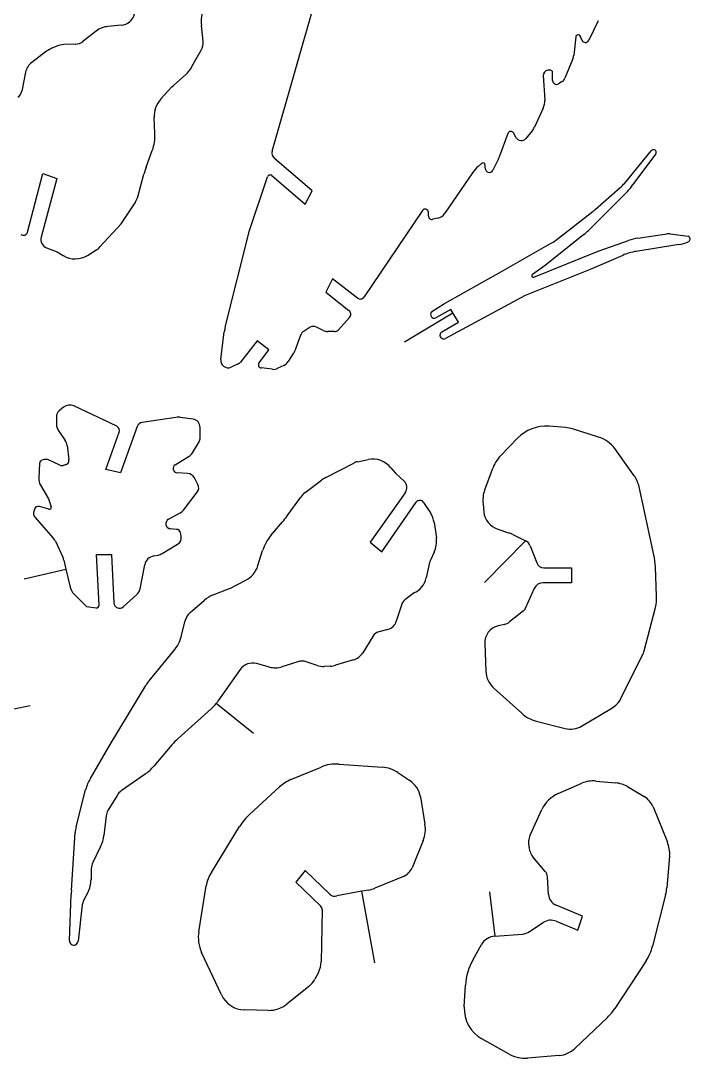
# Model space of a CAD drawing. Extents: x 0.6 to 22.6, y 0.8 to 18.1.
# Drawn here: x 8.38 to 13.75, y 0.76 to 9.07 of the extents above; entities that cross this region are included whole.
import ezdxf

# ---------------------------------------------------------------- set-up
doc = ezdxf.new("R2010")
doc.units = 0
doc.layers.add('WHITE', color=7, linetype='CONTINUOUS')

msp = doc.modelspace()

# ---------------------------------------------------------------- linework, layer by layer
at = {"layer": 'WHITE', "linetype": 'CONTINUOUS'}
for p, q in [((10.399, 8.027999), (11.263, 11.058)), ((13.01, 9.074), (12.935, 8.916999)), ((8.989, 8.991), (8.885, 8.909)), ((9.189, 9.038), (9.083, 9.027999)), ((9.845, 8.911), (9.831, 9.036)), ((12.831, 8.944), (12.815, 8.796999)), ((12.88, 8.918999), (12.868, 8.949)), ((8.590999, 8.829999), (8.472, 8.739999)), ((8.673999, 8.871), (8.628, 8.850999)), ((8.821, 8.885999), (8.727999, 8.883)), ((9.755999, 8.706), (9.829999, 8.838)), ((12.808, 8.769), (12.744, 8.612999)), ((8.421999, 8.661), (8.392, 8.51)), ((12.629, 8.677), (12.607, 8.677)), ((12.645, 8.595999), (12.645, 8.661)), ((9.609, 8.555), (9.706, 8.642)), ((12.571, 8.633999), (12.582, 8.437)), ((12.723, 8.588), (12.694, 8.569)), ((9.505, 8.444999), (9.595, 8.543999)), ((9.595, 8.543999), (9.609, 8.555)), ((12.57, 8.373), (12.5, 8.22)), ((9.458999, 8.17), (9.453, 8.298)), ((12.286, 8.17), (12.22, 7.986999)), ((12.354, 8.135999), (12.332, 8.173999)), ((12.481, 8.190999), (12.43, 8.128999)), ((9.388999, 7.899), (9.437999, 8.034)), ((13.223, 7.772999), (13.436, 8.031999)), ((13.471, 8.003999), (13.289, 7.762)), ((10.719, 7.709), (10.417, 7.969999)), ((12.076, 7.929999), (12.049, 7.906)), ((12.106, 7.890999), (12.106, 7.915999)), ((12.212, 7.967999), (12.167, 7.875999)), ((8.439, 7.38), (8.560999, 7.848999)), ((8.560999, 7.848999), (8.673999, 7.809)), ((9.321, 7.662), (9.371, 7.842999)), ((10.218, 7.392), (10.361, 7.822)), ((10.397, 7.831999), (10.664, 7.602)), ((12.003, 7.854), (11.783, 7.53)), ((8.673999, 7.809), (8.548, 7.339)), ((10.664, 7.602), (10.719, 7.709)), ((13.245, 7.705999), (12.932, 7.393)), ((12.987, 7.559999), (13.188, 7.736)), ((9.211, 7.477), (9.3, 7.614999)), ((11.603, 7.552999), (11.135, 6.859)), ((11.65, 7.51), (11.65, 7.539)), ((11.724, 7.489999), (11.686, 7.481999)), ((12.669, 7.313), (12.97, 7.546999)), ((9.017999, 7.26), (9.187999, 7.446)), ((10.022, 6.616), (10.218, 7.392)), ((12.896, 7.361), (12.587, 7.111999)), ((13.328, 7.330999), (13.561, 7.364999)), ((13.588, 7.364999), (13.731, 7.346)), ((8.590999, 7.252999), (8.677, 7.219999)), ((8.918999, 7.192999), (8.993, 7.238999)), ((12.236, 7.064), (12.63, 7.287)), ((13.011, 7.227), (13.253, 7.311999)), ((13.658, 7.28), (13.315, 7.224999)), ((13.737, 7.304999), (13.731, 7.302)), ((8.677, 7.219999), (8.725, 7.190999)), ((12.494, 7.019), (13.011, 7.227)), ((13.207, 7.192999), (12.947, 7.079999)), ((12.947, 7.079999), (12.427, 6.872)), ((12.587, 7.111999), (12.484, 7.039)), ((10.883, 7.004), (10.829, 6.896999)), ((11.083, 6.849999), (10.883, 7.004)), ((11.778, 6.806), (12.236, 7.064)), ((10.829, 6.896999), (11.014, 6.751999)), ((12.427, 6.872), (11.787, 6.526999)), ((11.679, 6.743), (11.778, 6.806)), ((11.83, 6.758999), (11.711, 6.690999)), ((11.847, 6.731999), (11.83, 6.758999)), ((11.019, 6.695), (10.93, 6.596)), ((11.46, 6.5), (11.847, 6.731999)), ((11.758, 6.579999), (11.892, 6.656)), ((11.892, 6.656), (11.847, 6.731999)), ((9.986, 6.359), (10.015, 6.579999)), ((10.703, 6.616), (10.654, 6.585999)), ((10.807, 6.591), (10.754, 6.618)), ((10.898, 6.583), (10.844, 6.583)), ((10.277, 6.506999), (10.145, 6.336999)), ((10.373, 6.435999), (10.277, 6.506999)), ((10.626, 6.552), (10.579, 6.426)), ((10.293, 6.331999), (10.373, 6.435999)), ((10.568, 6.405), (10.526, 6.342)), ((10.127, 6.322), (10.07, 6.296999)), ((10.401, 6.278999), (10.31, 6.289999)), ((10.491, 6.309999), (10.444, 6.287)), ((8.727, 5.974999), (8.690999, 5.945)), ((9.152999, 5.822), (8.807999, 5.985)), ((8.67, 5.901999), (8.67, 5.839)), ((9.626999, 5.894), (9.355999, 5.853)), ((9.763999, 5.88), (9.663999, 5.894)), ((8.687999, 5.783999), (8.739, 5.709)), ((9.064999, 5.474999), (9.171999, 5.775)), ((9.315999, 5.82), (9.182, 5.448999)), ((9.821, 5.729), (9.821, 5.813)), ((12.749, 5.811999), (12.617, 5.822)), ((13.014, 5.736), (12.806, 5.801)), ((8.755, 5.668), (8.77, 5.554999)), ((9.758999, 5.609), (9.812999, 5.697999)), ((12.364, 5.725999), (12.232, 5.589)), ((9.621, 5.513999), (9.732999, 5.583)), ((13.299, 5.426), (13.143, 5.643)), ((8.534, 5.524), (8.527999, 5.408999)), ((8.571999, 5.554999), (8.553999, 5.55)), ((8.696999, 5.511), (8.605999, 5.552999)), ((8.741, 5.512), (8.723999, 5.507999)), ((10.828, 5.412), (11.052, 5.526999)), ((11.082, 5.538), (11.168, 5.554999)), ((9.182, 5.448999), (9.064999, 5.474999)), ((9.720999, 5.442999), (9.637, 5.447999)), ((9.803, 5.355999), (9.774999, 5.408999)), ((11.35, 5.489999), (11.386, 5.446)), ((11.386, 5.446), (11.454, 5.385)), ((12.162, 5.475999), (12.101, 5.309999)), ((8.541999, 5.349999), (8.605999, 5.241)), ((10.663, 5.291999), (10.795, 5.390999)), ((13.457, 4.791999), (13.338, 5.336999)), ((8.605999, 5.241), (8.628, 5.176)), ((9.689, 5.151), (9.798, 5.293)), ((10.518, 5.103), (10.627, 5.255)), ((11.465, 5.289999), (11.184, 4.892)), ((8.609999, 5.157), (8.534999, 5.177999)), ((11.276, 4.815999), (11.553, 5.212999)), ((11.611, 5.211999), (11.666, 5.127999)), ((12.088, 5.198999), (12.094, 5.137)), ((8.493, 5.156), (8.487999, 5.142)), ((8.498999, 5.09), (8.644, 4.925)), ((9.569, 5.078), (9.661999, 5.129)), ((9.633, 4.995999), (9.585, 4.999)), ((10.389, 4.947), (10.482, 5.057)), ((11.696, 5.05), (11.714, 4.928999)), ((12.206, 4.998), (12.293, 4.968999)), ((9.668999, 4.941999), (9.663, 4.969999)), ((12.322, 4.956999), (12.429, 4.903999)), ((8.661, 4.9), (8.72, 4.774)), ((9.517, 4.802999), (9.640999, 4.875999)), ((10.284, 4.704999), (10.322, 4.827)), ((11.184, 4.892), (11.276, 4.815999)), ((12.1, 4.57), (12.429, 4.903999)), ((12.466, 4.862999), (12.518, 4.728)), ((8.729, 4.748), (8.746, 4.676)), ((9.012, 4.388999), (8.989999, 4.793)), ((8.989999, 4.793), (9.109999, 4.793)), ((9.109999, 4.793), (9.130999, 4.406)), ((9.449, 4.782999), (9.484, 4.789999)), ((11.696, 4.813), (11.669, 4.755)), ((8.409999, 4.599999), (8.746, 4.676)), ((8.746, 4.676), (8.776, 4.541999)), ((9.34, 4.519), (9.378, 4.711999)), ((11.66, 4.730999), (11.633, 4.605999)), ((12.576, 4.688), (12.797, 4.688)), ((12.797, 4.688), (12.797, 4.567999)), ((13.479, 4.460999), (13.47, 4.696)), ((10.065, 4.524), (10.183, 4.585)), ((9.927, 4.469999), (10.048, 4.518)), ((10.048, 4.518), (10.065, 4.524)), ((12.498, 4.521999), (12.427, 4.361999)), ((12.797, 4.567999), (12.57, 4.567999)), ((8.812, 4.474999), (8.909999, 4.377999)), ((9.204999, 4.375), (9.312, 4.469999)), ((9.741999, 4.329999), (9.857, 4.427999)), ((11.535, 4.486), (11.462, 4.429999)), ((8.909999, 4.377999), (8.987, 4.366)), ((11.434, 4.388999), (11.393, 4.258999)), ((12.413, 4.342999), (12.301, 4.254)), ((13.379, 4.022999), (13.469, 4.369999)), ((9.671999, 4.144), (9.701999, 4.265999)), ((11.326, 4.193999), (11.252, 4.172999)), ((12.259, 4.234), (12.208, 4.222)), ((11.205, 4.138), (11.124, 4.006)), ((12.102, 4.080999), (12.111, 3.859999)), ((9.411999, 3.780999), (9.609, 4.019999)), ((10.377, 3.891999), (10.274, 3.92)), ((10.604, 3.934), (10.477, 3.894)), ((10.76, 3.904999), (10.671, 3.934)), ((11.049, 3.948999), (10.907, 3.907)), ((13.192, 3.638999), (13.364, 3.983999)), ((10.142, 3.871), (9.963999, 3.618)), ((10.865, 3.898999), (10.815, 3.897)), ((9.100999, 3.270999), (9.385, 3.743999)), ((12.177, 3.719), (12.398, 3.520999)), ((8.46, 3.579999), (7.914999, 3.471999)), ((10.25, 3.359999), (9.951, 3.598999)), ((9.909999, 3.556999), (9.645, 3.319)), ((12.878, 3.417999), (13.121, 3.562999)), ((12.513, 3.459), (12.746, 3.398999)), ((8.942999, 2.999), (9.100999, 3.270999)), ((9.595, 3.266999), (9.451, 3.098)), ((10.549, 2.989), (10.79, 3.089999)), ((10.935, 3.112999), (11.281, 3.088)), ((9.38, 3.032999), (9.189, 2.898999)), ((11.405, 3.046), (11.501, 2.982)), ((10.218, 2.71), (10.458, 2.930999)), ((12.69, 2.877), (12.879, 2.96)), ((12.993, 2.977999), (13.151, 2.963)), ((13.245, 2.933), (13.379, 2.852999)), ((8.826999, 2.609999), (8.904, 2.907999)), ((9.156, 2.862999), (9.081999, 2.740999)), ((11.586, 2.851), (11.623, 2.631)), ((12.466, 2.543999), (12.56, 2.749)), ((13.451, 2.769999), (13.565, 2.489)), ((9.067999, 2.7), (9.05, 2.539999)), ((9.911, 2.244999), (10.138, 2.614)), ((8.791, 2.101999), (8.819999, 2.565)), ((11.609, 2.502), (11.519, 2.282)), ((9.024, 2.453), (8.961, 2.325)), ((12.465, 2.414), (12.457, 2.446)), ((12.587, 2.253), (12.487, 2.371)), ((13.583, 2.375), (13.561, 2.121999)), ((8.949, 2.273), (8.946999, 2.188999)), ((10.662, 2.260999), (10.588, 2.165999)), ((10.861, 2.069999), (10.662, 2.260999)), ((10.588, 2.165999), (10.786, 1.975999)), ((11.45, 2.213), (11.222, 2.118999)), ((12.613, 2.068), (12.604, 2.21)), ((8.920999, 2.082999), (8.887999, 2.019)), ((9.81, 1.769999), (9.869999, 2.137)), ((11.117, 2.094), (10.917, 2.058)), ((11.171, 2.104), (11.117, 2.094)), ((11.22, 1.519999), (11.117, 2.094)), ((12.14, 2.089999), (12.182, 1.733999)), ((8.774, 1.7), (8.786999, 2.068)), ((13.551, 2.065999), (13.446, 1.652999)), ((8.876999, 1.983999), (8.843, 1.694)), ((10.799, 1.944), (10.791, 1.527999)), ((12.886, 1.894999), (12.675, 1.981999)), ((12.461, 1.771), (12.569, 1.843)), ((12.674, 1.853), (12.847, 1.781)), ((12.847, 1.781), (12.886, 1.894999)), ((12.182, 1.733999), (12.403, 1.751)), ((12.008, 1.547), (12.075, 1.666)), ((9.991999, 1.264), (9.833, 1.603999)), ((13.395, 1.536), (13.145, 1.154999)), ((10.769, 1.442999), (10.74, 1.388)), ((11.938, 1.166), (11.948, 1.342)), ((10.691, 1.33), (10.516, 1.189)), ((10.368, 1.139), (10.177, 1.143)), ((13.085, 1.082999), (12.823, 0.833)), ((12.297, 0.787999), (12.078, 0.911)), ((12.699, 0.777999), (12.445, 0.755999))]:
    msp.add_line(p, q, dxfattribs=at)
for centre, radius, start, end in [((10.1431, 9.0705), 0.314001, 160.5611, 186.308), ((9.177099, 9.160399), 0.122976, 275.5534, 345.2066), ((9.0984, 8.850899), 0.177768, 94.96974, 127.9851), ((8.817999, 8.995), 0.109018, 271.5767, 307.9211), ((9.723899, 8.8978), 0.121791, 330.5936, 6.220615), ((12.8502, 8.9416), 0.019276, 22.57414, 172.8764), ((12.9079, 8.9299), 0.030013, 201.34, 334.5449), ((8.6947, 8.6904), 0.1739, 112.554, 126.6065), ((8.733699, 8.73), 0.153106, 92.13356, 112.948), ((8.5508, 8.634799), 0.13144, 126.835, 168.5019), ((12.712, 8.807999), 0.103585, 337.8907, 353.9041), ((9.5338, 8.828), 0.253473, 312.7937, 331.2308), ((12.6112, 8.636899), 0.040319, 95.97926, 184.1263), ((12.629, 8.661), 0.016, 0, 90.00342), ((12.677, 8.596), 0.031906, 180.0017, 302.1957), ((12.6932, 8.6344), 0.055123, 302.7097, 337.1563), ((8.312, 8.526), 0.081584, 306.027, 348.6901), ((9.656999, 8.3085), 0.20427, 138.0753, 182.9464), ((12.4481, 8.428999), 0.134138, 335.3263, 3.419133), ((9.114199, 8.1536), 0.345181, 339.7276, 2.72305), ((12.31, 8.161), 0.025553, 30.57923, 159.4437), ((12.3799, 8.2779), 0.133328, 319.3192, 334.2614), ((12.3945, 8.159599), 0.046868, 210.2292, 319.2396), ((10.4529, 8.012899), 0.055939, 164.3493, 230.0764), ((12.06, 8.043999), 0.169849, 333.4349, 340.3916), ((13.4535, 8.017999), 0.02241, 321.3402, 141.3402), ((12.235, 7.695), 0.281277, 131.3967, 145.5753), ((12.088, 7.916599), 0.018009, 358.0909, 131.8452), ((10.045, 7.657999), 0.698928, 159.8278, 164.6514), ((10.3822, 7.815599), 0.022144, 47.93529, 163.2016), ((12.1382, 7.890399), 0.032199, 178.9327, 333.4349), ((12.9947, 7.953899), 0.291282, 311.5764, 321.6075), ((13.0384, 7.913599), 0.292887, 314.8617, 328.8282), ((9.1578, 7.706699), 0.169203, 327.1834, 344.6826), ((11.624, 7.5377), 0.026032, 2.862405, 143.9242), ((11.6786, 7.509699), 0.028671, 179.3982, 284.9572), ((11.7032, 7.5842), 0.096465, 282.4512, 325.8157), ((12.7617, 7.836999), 0.357055, 305.6888, 309.1234), ((9.015399, 7.5981), 0.230054, 318.6126, 328.2376), ((8.405099, 7.3889), 0.03498, 232.9008, 345.2896), ((8.6169, 7.3197), 0.071552, 164.3516, 248.778), ((12.6204, 7.7074), 0.442653, 308.5061, 314.7437), ((13.3874, 6.938899), 0.396569, 98.61443, 109.8103), ((13.5745, 7.269899), 0.096053, 81.92038, 98.07949), ((13.7261, 7.3243), 0.022246, 299.4568, 77.27564), ((8.929699, 7.339799), 0.119027, 302.1278, 317.8947), ((12.469, 7.572), 0.327331, 299.4626, 307.6754), ((13.6165, 7.5497), 0.272883, 278.7478, 294.8089), ((8.8204, 7.3508), 0.18611, 239.1629, 301.9987), ((13.3869, 6.7841), 0.446724, 99.26201, 113.7477), ((12.489, 7.028999), 0.01118, 116.565, 296.5661), ((11.1048, 6.8787), 0.036057, 232.7806, 326.8829), ((10.9898, 6.721199), 0.039169, 318.1004, 51.84277), ((11.699, 6.7195), 0.030923, 130.4006, 292.8336), ((10.2732, 6.5485), 0.260114, 164.9593, 173.0444), ((10.6883, 6.5292), 0.066353, 121.1267, 159.8988), ((10.7303, 6.569799), 0.053711, 63.81659, 120.579), ((10.8421, 6.664), 0.081022, 244.3207, 271.3437), ((10.8997, 6.6247), 0.041734, 267.6649, 316.5534), ((11.7725, 6.5535), 0.030207, 118.6858, 298.6862), ((10.4853, 6.461699), 0.10027, 325.5651, 339.143), ((10.045, 6.350999), 0.059506, 172.2778, 294.8424), ((10.1054, 6.366199), 0.049201, 296.044, 323.5959), ((10.3136, 6.315899), 0.026148, 141.991, 262.0868), ((10.4483, 6.3919), 0.092343, 297.5359, 327.2909), ((10.4092, 6.354599), 0.076031, 263.8091, 297.2391), ((8.775399, 5.9163), 0.076042, 64.6144, 129.5062), ((8.726799, 5.9009), 0.056801, 129.0694, 178.8909), ((8.767, 5.8403), 0.097008, 180.7678, 215.4758), ((9.364399, 5.8021), 0.051588, 99.37103, 159.7038), ((9.645499, 5.7681), 0.127251, 81.64066, 98.35907), ((9.753999, 5.8137), 0.067003, 359.4014, 81.42255), ((9.135899, 5.7878), 0.038302, 340.477, 63.43431), ((12.593, 5.504), 0.318904, 85.68398, 135.8892), ((12.7292, 5.5562), 0.256564, 72.58203, 85.57384), ((8.6632, 5.6558), 0.092606, 7.57006, 35.06298), ((9.760499, 5.728099), 0.060516, 330.1729, 0.852523), ((12.9385, 5.4953), 0.25226, 35.83868, 72.58488), ((9.691999, 5.65), 0.078549, 301.4641, 328.5361), ((12.4622, 5.3682), 0.318974, 136.194, 160.2472), ((8.563099, 5.5223), 0.029156, 108.1864, 176.6567), ((8.586299, 5.508399), 0.048757, 66.16876, 107.06), ((8.714699, 5.547199), 0.040288, 243.9432, 283.3464), ((8.7321, 5.549299), 0.038326, 283.4199, 8.552941), ((9.6408, 5.4839), 0.0361, 123.3376, 263.9578), ((11.1077, 5.4214), 0.119389, 102.4302, 117.8099), ((11.2053, 5.372099), 0.186664, 39.17274, 101.5266), ((8.635, 5.4032), 0.107157, 176.8973, 209.7714), ((9.717399, 5.377299), 0.065746, 28.82607, 86.86354), ((10.9345, 5.208199), 0.229948, 117.5902, 127.3483), ((13.1046, 5.287799), 0.238529, 11.9035, 35.4093), ((9.7523, 5.328299), 0.057745, 322.3165, 28.6499), ((11.4066, 5.3314), 0.071552, 324.6668, 48.51276), ((10.7653, 5.1564), 0.169849, 127.0318, 144.5133), ((12.3332, 5.2265), 0.246757, 160.2212, 186.3992), ((8.5254, 5.145199), 0.034176, 73.68615, 161.5645), ((8.6139, 5.1714), 0.014831, 254.844, 18.06846), ((11.5817, 5.192499), 0.035269, 33.6455, 144.4623), ((8.539199, 5.125699), 0.053732, 162.3406, 221.6067), ((9.588999, 5.0409), 0.04209, 118.3279, 264.5468), ((9.6229, 5.2045), 0.085023, 297.3788, 321.0139), ((9.95, 5.511), 0.699385, 319.5231, 324.3099), ((11.501, 5.019999), 0.197202, 8.746235, 33.20657), ((12.258, 5.1546), 0.164941, 186.1254, 251.6312), ((9.6301, 4.962399), 0.033766, 13.00733, 85.06683), ((8.564299, 4.852499), 0.107742, 26.16064, 42.29157), ((9.609099, 4.928499), 0.061431, 301.2837, 12.701), ((10.6516, 4.7217), 0.346011, 139.3718, 162.2825), ((11.518, 4.9), 0.198133, 333.9524, 8.416374), ((12.222, 4.754999), 0.22547, 63.66246, 71.64541), ((12.3942, 4.835399), 0.076922, 21.02721, 63.10184), ((8.605999, 4.72), 0.126142, 12.82433, 25.34618), ((9.467, 4.693999), 0.090801, 101.4334, 168.5663), ((9.4622, 4.893799), 0.106064, 281.8608, 301.1121), ((11.7698, 4.7035), 0.113194, 152.9369, 165.9393), ((12.9142, 4.6696), 0.556426, 2.719454, 12.70749), ((10.0895, 4.7662), 0.203901, 297.2939, 342.5337), ((12.576, 4.75), 0.062032, 200.7723, 270.0009), ((11.4642, 4.643799), 0.17298, 294.1643, 347.3778), ((8.909299, 4.570499), 0.136312, 192.0683, 224.4652), ((9.2525, 4.536499), 0.089232, 311.8202, 348.6901), ((12.5691, 4.489999), 0.078005, 89.33893, 155.7686), ((10.0206, 4.2347), 0.253238, 111.6923, 130.243), ((11.5125, 4.365399), 0.081996, 128.0159, 163.2672), ((13.1702, 4.448899), 0.309041, 345.2083, 2.243969), ((8.9898, 4.388), 0.022177, 262.7468, 2.579003), ((9.174999, 4.407299), 0.044019, 181.6923, 312.8864), ((9.819899, 4.236799), 0.121462, 129.89, 166.0896), ((12.3815, 4.380899), 0.049269, 309.731, 337.4427), ((11.3, 4.287899), 0.097386, 285.4774, 342.7372), ((12.2355, 4.337399), 0.106046, 282.8045, 308.1451), ((11.2742, 4.094099), 0.081963, 105.7149, 147.6091), ((12.2406, 4.0871), 0.138783, 103.5857, 182.5201), ((9.3676, 4.220699), 0.313933, 320.2599, 345.8575), ((11.0122, 4.0753), 0.131536, 286.2446, 328.207), ((13.1876, 4.0742), 0.198123, 332.9176, 345.0237), ((10.2428, 3.8018), 0.122248, 75.2135, 145.53), ((10.6375, 3.8298), 0.109452, 72.17755, 107.8223), ((10.4236, 4.064199), 0.17838, 254.8575, 287.4192), ((10.809, 4.049), 0.152118, 251.2078, 272.2605), ((10.8536, 4.072999), 0.174377, 273.7486, 287.8323), ((12.311, 3.867699), 0.200148, 182.2048, 227.9766), ((9.643799, 3.583499), 0.304528, 139.5681, 148.194), ((9.676799, 3.8257), 0.355778, 310.9541, 320.4171), ((9.6637, 3.809499), 0.356163, 323.7704, 327.4745), ((13.026, 3.723), 0.186077, 300.6997, 333.1595), ((12.5818, 3.724299), 0.274068, 227.8838, 255.4618), ((12.7892, 3.566999), 0.173465, 255.5792, 300.7939), ((10.003, 2.924799), 0.532501, 132.2447, 140.0126), ((9.1617, 3.3427), 0.378909, 305.1791, 319.7743), ((10.9106, 2.798399), 0.315554, 85.56496, 112.469), ((11.2634, 2.8319), 0.256704, 56.52047, 86.06863), ((9.218999, 2.826999), 0.325247, 148.0693, 165.5792), ((10.6691, 2.7002), 0.31278, 112.5804, 132.4474), ((11.3918, 2.8181), 0.196946, 9.615286, 56.32607), ((12.9708, 2.748899), 0.230196, 84.46512, 113.5025), ((13.1313, 2.7389), 0.224964, 59.63907, 84.9762), ((9.258999, 2.801699), 0.119863, 125.7322, 149.2411), ((12.7928, 2.6426), 0.255962, 113.6809, 155.4375), ((13.2928, 2.705499), 0.170841, 22.1813, 59.6977), ((9.169199, 2.688299), 0.101887, 148.853, 173.4051), ((10.5269, 2.3712), 0.45847, 132.3568, 148.0224), ((9.059999, 2.550699), 0.240425, 165.721, 176.5902), ((11.39, 2.591), 0.236408, 337.8835, 9.741228), ((8.7891, 2.5706), 0.262688, 333.4056, 353.3105), ((12.602, 2.482), 0.149402, 155.4928, 193.9432), ((12.569, 2.44), 0.107168, 194.0362, 220.0794), ((13.3362, 2.3945), 0.247547, 355.4824, 22.44182), ((9.0729, 2.2718), 0.123902, 154.5724, 179.4451), ((11.4013, 2.3307), 0.127377, 292.4777, 337.522), ((12.53, 2.2056), 0.07413, 3.402769, 39.74612), ((8.702999, 2.192699), 0.244028, 333.288, 359.1312), ((10.1637, 2.0873), 0.297875, 148.0334, 170.3954), ((9.067699, 2.0522), 0.281144, 169.7972, 176.7784), ((11.127, 2.348), 0.247923, 280.2221, 292.531), ((13.2143, 2.154999), 0.348266, 345.1936, 354.5628), ((8.981699, 1.9703), 0.1056, 152.5371, 172.5453), ((10.8985, 2.1082), 0.0535, 225.5303, 290.2302), ((12.7123, 2.0743), 0.099551, 183.6302, 247.9955), ((10.7559, 1.945099), 0.043137, 358.5381, 45.75138), ((12.6308, 1.7499), 0.111744, 67.26601, 123.5763), ((10.0899, 1.7242), 0.283629, 170.707, 205.0742), ((12.3937, 1.872), 0.121356, 274.3951, 303.6773), ((8.8085, 1.697), 0.03463, 175.0302, 355.0303), ((12.192, 1.6), 0.134331, 94.26759, 150.5725), ((13.0696, 1.747499), 0.388081, 326.9774, 345.9065), ((10.602, 1.531599), 0.189034, 332.0523, 358.9088), ((12.4171, 1.315999), 0.469819, 150.5485, 176.8276), ((10.5746, 1.4781), 0.188348, 308.1657, 331.4211), ((10.1816, 1.351999), 0.20905, 204.8977, 268.7391), ((10.3733, 1.3673), 0.228372, 268.6702, 308.6716), ((12.2115, 1.1503), 0.274019, 176.7146, 240.8439), ((12.806, 1.376999), 0.405222, 313.5004, 326.7805), ((12.6828, 0.9818), 0.204444, 274.5449, 313.2955), ((12.423, 1.013), 0.257939, 240.7513, 274.8928)]:
    msp.add_arc(centre, radius, start, end, dxfattribs=at)

doc.saveas('drawing.dxf')
